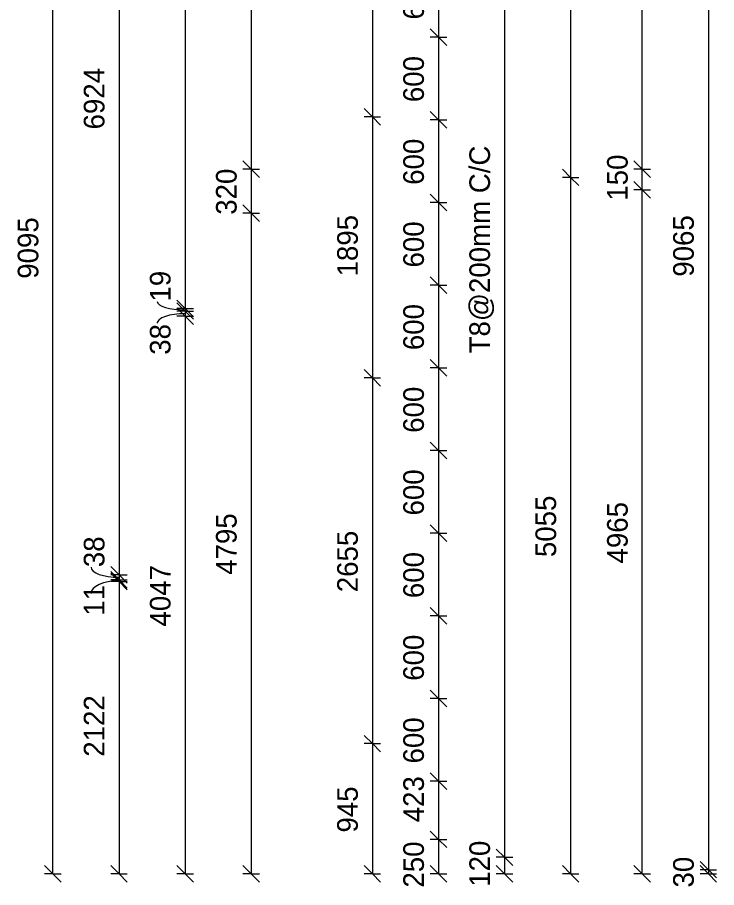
# Model space of a CAD drawing. Header units: millimetres. Extents: x -9471 to 9984, y -2794 to 13196.
# Drawn here: x -9471 to -4393, y -1495 to 4821 of the extents above; entities that cross this region are included whole.
import ezdxf

# ---------------------------------------------------------------- set-up
doc = ezdxf.new("R2010")
doc.units = ezdxf.units.MM
doc.layers.add('A-ANNO-DIMS', color=211, linetype='Continuous', lineweight=9)
doc.layers.add('A-ANNO-DIMS-60', color=211, linetype='Continuous', lineweight=9)
doc.styles.add('Nirmala UI Semilight', font='NirmalaS.ttf', dxfattribs={"height": 150})
doc.dimstyles.new('Arrow_Filled_-_2_5_NI_UI', dxfattribs={"dimscale": 304.8, "dimtxt": 157.104592, "dimasz": 0.393701, "dimexe": 0.19685, "dimexo": 0.0625, "dimgap": 0.19685, "dimtad": 1, "dimdec": 4, "dimzin": 0, "dimdsep": 46, "dimtxsty": 'Nirmala UI Semilight', "dimblk1": 'OBLIQUE', "dimblk2": 'OBLIQUE', "dimsah": 1, "dimcen": 0.09, "dimazin": 0, "dimtfac": 1, "dimtdec": 4, "dimtix": 1, "dimtmove": 2, "dimatfit": 3, "dimfxl": 0.19685, "dimfxlon": 1, "dimtvp": 1, "dimtolj": 1, "dimtzin": 0, "dimarcsym": 2})
doc.dimstyles.new('Arrow_Filled_-_2_5_NI_UI_1', dxfattribs={"dimscale": 304.8, "dimtxt": 157.104592, "dimasz": 0.393701, "dimexe": 0.19685, "dimexo": 0.0625, "dimgap": 0.19685, "dimtad": 1, "dimdec": 4, "dimzin": 0, "dimdsep": 46, "dimtxsty": 'Nirmala UI Semilight', "dimblk1": 'OBLIQUE', "dimblk2": 'OBLIQUE', "dimsah": 1, "dimcen": 0.09, "dimazin": 0, "dimtfac": 1, "dimtdec": 4, "dimtix": 1, "dimtmove": 0, "dimatfit": 3, "dimfxl": 0.19685, "dimfxlon": 1, "dimtvp": 1, "dimtolj": 1, "dimtzin": 0, "dimarcsym": 2})
doc.dimstyles.new('Arrow_Filled_-_2_5_NI_UI_2', dxfattribs={"dimscale": 304.8, "dimtxt": 157.104592, "dimasz": 0.393701, "dimexe": 0.19685, "dimexo": 0.0625, "dimgap": 0.19685, "dimtad": 1, "dimdec": 4, "dimzin": 0, "dimdsep": 46, "dimtxsty": 'Nirmala UI Semilight', "dimblk1": 'OBLIQUE', "dimblk2": 'OBLIQUE', "dimsah": 1, "dimcen": 0.09, "dimazin": 0, "dimtfac": 1, "dimtdec": 4, "dimtix": 1, "dimtmove": 1, "dimatfit": 3, "dimfxl": 0.19685, "dimfxlon": 1, "dimtvp": 1, "dimtolj": 1, "dimtzin": 0, "dimarcsym": 2})

# ---------------------------------------------------------------- blocks, each defined once
blk = doc.blocks.new('DIMBLOCK29-Elevation Front')
at = {"layer": 'A-ANNO-DIMS-60'}
for p, q in [((-4453.3, 7700), (-4513.3, 7760)), ((-4453.3, 7700), (-4513.3, 7700)), ((-4453.3, 7700), (-4453.3, -1365)), ((-4453.3, 7700), (-4393.3, 7640)), ((-4453.3, 7700), (-4393.3, 7700)), ((-4453.3, -1365), (-4513.3, -1305)), ((-4453.3, -1365), (-4513.3, -1365)), ((-4453.3, -1365), (-4393.3, -1425)), ((-4453.3, -1365), (-4393.3, -1365))]:
    blk.add_line(p, q, dxfattribs=at)
at = {"layer": 'A-ANNO-DIMS-60', "color": 0, "insert": (-4709, 2939), "char_height": 150, "width": 548.438, "attachment_point": 1, "rotation": 90, "line_spacing_factor": 1.142579, "style": 'Nirmala UI Semilight'}
blk.add_mtext('9065', dxfattribs=at)
blk = doc.blocks.new('_Oblique')
at = {"color": 0, "linetype": 'ByBlock', "lineweight": -2}
blk.add_line((-0.5, -0.5), (0.5, 0.5), dxfattribs=at)
blk = doc.blocks.new('DIMBLOCK30-Elevation Front')
at = {"layer": 'A-ANNO-DIMS-60'}
for p, q in [((-4453.3, -1365), (-4513.3, -1305)), ((-4453.3, -1395), (-4513.3, -1335)), ((-4453.3, -1365), (-4513.3, -1365)), ((-4453.3, -1365), (-4453.3, -1395)), ((-4453.3, -1365), (-4393.3, -1425)), ((-4453.3, -1365), (-4393.3, -1365)), ((-4453.3, -1395), (-4513.3, -1395)), ((-4453.3, -1395), (-4393.3, -1455)), ((-4453.3, -1395), (-4393.3, -1395))]:
    blk.add_line(p, q, dxfattribs=at)
at = {"layer": 'A-ANNO-DIMS-60', "color": 0, "insert": (-4709, -1494.3), "char_height": 150, "width": 274.219, "attachment_point": 1, "rotation": 90, "line_spacing_factor": 1.142579, "style": 'Nirmala UI Semilight'}
blk.add_mtext('30', dxfattribs=at)
blk = doc.blocks.new('DIMBLOCK32-Elevation Front')
at = {"layer": 'A-ANNO-DIMS-60'}
for p, q in [((-5933.3, 7580), (-5993.3, 7640)), ((-5933.3, 7580), (-5993.3, 7580)), ((-5933.3, 7580), (-5933.3, -1275)), ((-5933.3, 7580), (-5873.3, 7520)), ((-5933.3, 7580), (-5873.3, 7580)), ((-5933.3, -1275), (-5993.3, -1215)), ((-5933.3, -1275), (-5993.3, -1275)), ((-5933.3, -1275), (-5873.3, -1335)), ((-5933.3, -1275), (-5873.3, -1275))]:
    blk.add_line(p, q, dxfattribs=at)
at = {"layer": 'A-ANNO-DIMS-60', "color": 0, "insert": (-6189, 2382.7), "char_height": 150, "width": 1847.55, "attachment_point": 1, "rotation": 90, "line_spacing_factor": 1.142579, "style": 'Nirmala UI Semilight'}
blk.add_mtext('T8@200mm C/C', dxfattribs=at)
blk = doc.blocks.new('DIMBLOCK33-Elevation Front')
at = {"layer": 'A-ANNO-DIMS-60'}
for p, q in [((-5933.3, -1275), (-5993.3, -1215)), ((-5933.3, -1275), (-5993.3, -1275)), ((-5933.3, -1275), (-5933.3, -1395)), ((-5933.3, -1275), (-5873.3, -1335)), ((-5933.3, -1275), (-5873.3, -1275)), ((-5933.3, -1395), (-5993.3, -1335)), ((-5933.3, -1395), (-5993.3, -1395)), ((-5933.3, -1395), (-5873.3, -1455)), ((-5933.3, -1395), (-5873.3, -1395))]:
    blk.add_line(p, q, dxfattribs=at)
at = {"layer": 'A-ANNO-DIMS-60', "color": 0, "insert": (-6189, -1489.2), "char_height": 150, "width": 370.196, "attachment_point": 1, "rotation": 90, "line_spacing_factor": 1.142579, "style": 'Nirmala UI Semilight'}
blk.add_mtext('120', dxfattribs=at)
blk = doc.blocks.new('DIMBLOCK39-Elevation Front')
at = {"layer": 'A-ANNO-DIMS-60'}
for p, q in [((-6413.3, 5277.5), (-6473.3, 5337.5)), ((-6413.3, 5277.5), (-6473.3, 5277.5)), ((-6413.3, 5277.5), (-6413.3, 4677.5)), ((-6413.3, 5277.5), (-6353.3, 5217.5)), ((-6413.3, 5277.5), (-6353.3, 5277.5)), ((-6413.3, 4677.5), (-6473.3, 4737.5)), ((-6413.3, 4677.5), (-6473.3, 4677.5)), ((-6413.3, 4677.5), (-6353.3, 4617.5)), ((-6413.3, 4677.5), (-6353.3, 4677.5))]:
    blk.add_line(p, q, dxfattribs=at)
at = {"layer": 'A-ANNO-DIMS-60', "color": 0, "insert": (-6669, 4806.1), "char_height": 150, "width": 411.328, "attachment_point": 1, "rotation": 90, "line_spacing_factor": 1.142579, "style": 'Nirmala UI Semilight'}
blk.add_mtext('600', dxfattribs=at)
blk = doc.blocks.new('DIMBLOCK40-Elevation Front')
at = {"layer": 'A-ANNO-DIMS-60'}
for p, q in [((-6413.3, 4677.5), (-6473.3, 4737.5)), ((-6413.3, 4677.5), (-6473.3, 4677.5)), ((-6413.3, 4677.5), (-6413.3, 4077.5)), ((-6413.3, 4677.5), (-6353.3, 4617.5)), ((-6413.3, 4677.5), (-6353.3, 4677.5)), ((-6413.3, 4077.5), (-6473.3, 4137.5)), ((-6413.3, 4077.5), (-6473.3, 4077.5)), ((-6413.3, 4077.5), (-6353.3, 4017.5)), ((-6413.3, 4077.5), (-6353.3, 4077.5))]:
    blk.add_line(p, q, dxfattribs=at)
at = {"layer": 'A-ANNO-DIMS-60', "color": 0, "insert": (-6669, 4206.1), "char_height": 150, "width": 411.328, "attachment_point": 1, "rotation": 90, "line_spacing_factor": 1.142579, "style": 'Nirmala UI Semilight'}
blk.add_mtext('600', dxfattribs=at)
blk = doc.blocks.new('DIMBLOCK41-Elevation Front')
at = {"layer": 'A-ANNO-DIMS-60'}
for p, q in [((-6413.3, 4077.5), (-6473.3, 4137.5)), ((-6413.3, 4077.5), (-6473.3, 4077.5)), ((-6413.3, 4077.5), (-6413.3, 3477.5)), ((-6413.3, 4077.5), (-6353.3, 4017.5)), ((-6413.3, 4077.5), (-6353.3, 4077.5)), ((-6413.3, 3477.5), (-6473.3, 3537.5)), ((-6413.3, 3477.5), (-6473.3, 3477.5)), ((-6413.3, 3477.5), (-6353.3, 3417.5)), ((-6413.3, 3477.5), (-6353.3, 3477.5))]:
    blk.add_line(p, q, dxfattribs=at)
at = {"layer": 'A-ANNO-DIMS-60', "color": 0, "insert": (-6669, 3606.1), "char_height": 150, "width": 411.328, "attachment_point": 1, "rotation": 90, "line_spacing_factor": 1.142579, "style": 'Nirmala UI Semilight'}
blk.add_mtext('600', dxfattribs=at)
blk = doc.blocks.new('DIMBLOCK42-Elevation Front')
at = {"layer": 'A-ANNO-DIMS-60'}
for p, q in [((-6413.3, 3477.5), (-6473.3, 3537.5)), ((-6413.3, 3477.5), (-6473.3, 3477.5)), ((-6413.3, 3477.5), (-6413.3, 2877.5)), ((-6413.3, 3477.5), (-6353.3, 3417.5)), ((-6413.3, 3477.5), (-6353.3, 3477.5)), ((-6413.3, 2877.5), (-6473.3, 2937.5)), ((-6413.3, 2877.5), (-6473.3, 2877.5)), ((-6413.3, 2877.5), (-6353.3, 2817.5)), ((-6413.3, 2877.5), (-6353.3, 2877.5))]:
    blk.add_line(p, q, dxfattribs=at)
at = {"layer": 'A-ANNO-DIMS-60', "color": 0, "insert": (-6669, 3006.1), "char_height": 150, "width": 411.328, "attachment_point": 1, "rotation": 90, "line_spacing_factor": 1.142579, "style": 'Nirmala UI Semilight'}
blk.add_mtext('600', dxfattribs=at)
blk = doc.blocks.new('DIMBLOCK43-Elevation Front')
at = {"layer": 'A-ANNO-DIMS-60'}
for p, q in [((-6413.3, 2877.5), (-6473.3, 2937.5)), ((-6413.3, 2877.5), (-6473.3, 2877.5)), ((-6413.3, 2877.5), (-6413.3, 2277.5)), ((-6413.3, 2877.5), (-6353.3, 2817.5)), ((-6413.3, 2877.5), (-6353.3, 2877.5)), ((-6413.3, 2277.5), (-6473.3, 2337.5)), ((-6413.3, 2277.5), (-6473.3, 2277.5)), ((-6413.3, 2277.5), (-6353.3, 2217.5)), ((-6413.3, 2277.5), (-6353.3, 2277.5))]:
    blk.add_line(p, q, dxfattribs=at)
at = {"layer": 'A-ANNO-DIMS-60', "color": 0, "insert": (-6669, 2406.1), "char_height": 150, "width": 411.328, "attachment_point": 1, "rotation": 90, "line_spacing_factor": 1.142579, "style": 'Nirmala UI Semilight'}
blk.add_mtext('600', dxfattribs=at)
blk = doc.blocks.new('DIMBLOCK44-Elevation Front')
at = {"layer": 'A-ANNO-DIMS-60'}
for p, q in [((-6413.3, 2277.5), (-6473.3, 2337.5)), ((-6413.3, 2277.5), (-6473.3, 2277.5)), ((-6413.3, 2277.5), (-6413.3, 1677.5)), ((-6413.3, 2277.5), (-6353.3, 2217.5)), ((-6413.3, 2277.5), (-6353.3, 2277.5)), ((-6413.3, 1677.5), (-6473.3, 1737.5)), ((-6413.3, 1677.5), (-6473.3, 1677.5)), ((-6413.3, 1677.5), (-6353.3, 1617.5)), ((-6413.3, 1677.5), (-6353.3, 1677.5))]:
    blk.add_line(p, q, dxfattribs=at)
at = {"layer": 'A-ANNO-DIMS-60', "color": 0, "insert": (-6669, 1806.1), "char_height": 150, "width": 411.328, "attachment_point": 1, "rotation": 90, "line_spacing_factor": 1.142579, "style": 'Nirmala UI Semilight'}
blk.add_mtext('600', dxfattribs=at)
blk = doc.blocks.new('DIMBLOCK45-Elevation Front')
at = {"layer": 'A-ANNO-DIMS-60'}
for p, q in [((-6413.3, 1677.5), (-6473.3, 1737.5)), ((-6413.3, 1677.5), (-6473.3, 1677.5)), ((-6413.3, 1677.5), (-6413.3, 1077.5)), ((-6413.3, 1677.5), (-6353.3, 1617.5)), ((-6413.3, 1677.5), (-6353.3, 1677.5)), ((-6413.3, 1077.5), (-6473.3, 1137.5)), ((-6413.3, 1077.5), (-6473.3, 1077.5)), ((-6413.3, 1077.5), (-6353.3, 1017.5)), ((-6413.3, 1077.5), (-6353.3, 1077.5))]:
    blk.add_line(p, q, dxfattribs=at)
at = {"layer": 'A-ANNO-DIMS-60', "color": 0, "insert": (-6669, 1206.1), "char_height": 150, "width": 411.328, "attachment_point": 1, "rotation": 90, "line_spacing_factor": 1.142579, "style": 'Nirmala UI Semilight'}
blk.add_mtext('600', dxfattribs=at)
blk = doc.blocks.new('DIMBLOCK46-Elevation Front')
at = {"layer": 'A-ANNO-DIMS-60'}
for p, q in [((-6413.3, 1077.5), (-6473.3, 1137.5)), ((-6413.3, 1077.5), (-6473.3, 1077.5)), ((-6413.3, 1077.5), (-6413.3, 477.5)), ((-6413.3, 1077.5), (-6353.3, 1017.5)), ((-6413.3, 1077.5), (-6353.3, 1077.5)), ((-6413.3, 477.5), (-6473.3, 537.5)), ((-6413.3, 477.5), (-6473.3, 477.5)), ((-6413.3, 477.5), (-6353.3, 417.5)), ((-6413.3, 477.5), (-6353.3, 477.5))]:
    blk.add_line(p, q, dxfattribs=at)
at = {"layer": 'A-ANNO-DIMS-60', "color": 0, "insert": (-6669, 606.1), "char_height": 150, "width": 411.328, "attachment_point": 1, "rotation": 90, "line_spacing_factor": 1.142579, "style": 'Nirmala UI Semilight'}
blk.add_mtext('600', dxfattribs=at)
blk = doc.blocks.new('DIMBLOCK47-Elevation Front')
at = {"layer": 'A-ANNO-DIMS-60'}
for p, q in [((-6413.3, 477.5), (-6473.3, 537.5)), ((-6413.3, 477.5), (-6473.3, 477.5)), ((-6413.3, 477.5), (-6413.3, -122.5)), ((-6413.3, 477.5), (-6353.3, 417.5)), ((-6413.3, 477.5), (-6353.3, 477.5)), ((-6413.3, -122.5), (-6473.3, -62.5)), ((-6413.3, -122.5), (-6473.3, -122.5)), ((-6413.3, -122.5), (-6353.3, -182.5)), ((-6413.3, -122.5), (-6353.3, -122.5))]:
    blk.add_line(p, q, dxfattribs=at)
at = {"layer": 'A-ANNO-DIMS-60', "color": 0, "insert": (-6669, 6.1), "char_height": 150, "width": 411.328, "attachment_point": 1, "rotation": 90, "line_spacing_factor": 1.142579, "style": 'Nirmala UI Semilight'}
blk.add_mtext('600', dxfattribs=at)
blk = doc.blocks.new('DIMBLOCK48-Elevation Front')
at = {"layer": 'A-ANNO-DIMS-60'}
for p, q in [((-6413.3, -122.5), (-6473.3, -62.5)), ((-6413.3, -122.5), (-6473.3, -122.5)), ((-6413.3, -122.5), (-6413.3, -722.5)), ((-6413.3, -122.5), (-6353.3, -182.5)), ((-6413.3, -122.5), (-6353.3, -122.5)), ((-6413.3, -722.5), (-6473.3, -662.5)), ((-6413.3, -722.5), (-6473.3, -722.5)), ((-6413.3, -722.5), (-6353.3, -782.5)), ((-6413.3, -722.5), (-6353.3, -722.5))]:
    blk.add_line(p, q, dxfattribs=at)
at = {"layer": 'A-ANNO-DIMS-60', "color": 0, "insert": (-6669, -593.9), "char_height": 150, "width": 411.328, "attachment_point": 1, "rotation": 90, "line_spacing_factor": 1.142579, "style": 'Nirmala UI Semilight'}
blk.add_mtext('600', dxfattribs=at)
blk = doc.blocks.new('DIMBLOCK49-Elevation Front')
at = {"layer": 'A-ANNO-DIMS-60'}
for p, q in [((-6413.3, -722.5), (-6473.3, -662.5)), ((-6413.3, -722.5), (-6473.3, -722.5)), ((-6413.3, -722.5), (-6413.3, -1145)), ((-6413.3, -722.5), (-6353.3, -782.5)), ((-6413.3, -722.5), (-6353.3, -722.5)), ((-6413.3, -1145), (-6473.3, -1085)), ((-6413.3, -1145), (-6473.3, -1145)), ((-6413.3, -1145), (-6353.3, -1205)), ((-6413.3, -1145), (-6353.3, -1145))]:
    blk.add_line(p, q, dxfattribs=at)
at = {"layer": 'A-ANNO-DIMS-60', "color": 0, "insert": (-6669, -1021.1), "char_height": 150, "width": 414.756, "attachment_point": 1, "rotation": 90, "line_spacing_factor": 1.142579, "style": 'Nirmala UI Semilight'}
blk.add_mtext('423', dxfattribs=at)
blk = doc.blocks.new('DIMBLOCK50-Elevation Front')
at = {"layer": 'A-ANNO-DIMS-60'}
for p, q in [((-6413.3, -1145), (-6473.3, -1085)), ((-6413.3, -1145), (-6473.3, -1145)), ((-6413.3, -1145), (-6413.3, -1395)), ((-6413.3, -1145), (-6353.3, -1205)), ((-6413.3, -1145), (-6353.3, -1145)), ((-6413.3, -1395), (-6473.3, -1335)), ((-6413.3, -1395), (-6473.3, -1395)), ((-6413.3, -1395), (-6353.3, -1455)), ((-6413.3, -1395), (-6353.3, -1395))]:
    blk.add_line(p, q, dxfattribs=at)
at = {"layer": 'A-ANNO-DIMS-60', "color": 0, "insert": (-6669, -1495), "char_height": 150, "width": 411.328, "attachment_point": 1, "rotation": 90, "line_spacing_factor": 1.142579, "style": 'Nirmala UI Semilight'}
blk.add_mtext('250', dxfattribs=at)
blk = doc.blocks.new('DIMBLOCK52-Elevation Front')
at = {"layer": 'A-ANNO-DIMS-60'}
for p, q in [((-6893.3, 6754.9), (-6953.3, 6814.9)), ((-6893.3, 6754.9), (-6953.3, 6754.9)), ((-6893.3, 6754.9), (-6893.3, 4099.9)), ((-6893.3, 6754.9), (-6833.3, 6694.9)), ((-6893.3, 6754.9), (-6833.3, 6754.9)), ((-6893.3, 4099.9), (-6953.3, 4159.9)), ((-6893.3, 4099.9), (-6953.3, 4099.9)), ((-6893.3, 4099.9), (-6833.3, 4039.9)), ((-6893.3, 4099.9), (-6833.3, 4099.9))]:
    blk.add_line(p, q, dxfattribs=at)
at = {"layer": 'A-ANNO-DIMS-60', "color": 0, "insert": (-7149, 5198.9), "char_height": 150, "width": 548.438, "attachment_point": 1, "rotation": 90, "line_spacing_factor": 1.142579, "style": 'Nirmala UI Semilight'}
blk.add_mtext('2655', dxfattribs=at)
blk = doc.blocks.new('DIMBLOCK53-Elevation Front')
at = {"layer": 'A-ANNO-DIMS-60'}
for p, q in [((-6893.3, 4099.9), (-6953.3, 4159.9)), ((-6893.3, 4099.9), (-6953.3, 4099.9)), ((-6893.3, 4099.9), (-6893.3, 2204.9)), ((-6893.3, 4099.9), (-6833.3, 4039.9)), ((-6893.3, 4099.9), (-6833.3, 4099.9)), ((-6893.3, 2204.9), (-6953.3, 2264.9)), ((-6893.3, 2204.9), (-6953.3, 2204.9)), ((-6893.3, 2204.9), (-6833.3, 2144.9)), ((-6893.3, 2204.9), (-6833.3, 2204.9))]:
    blk.add_line(p, q, dxfattribs=at)
at = {"layer": 'A-ANNO-DIMS-60', "color": 0, "insert": (-7149, 2941), "char_height": 150, "width": 507.305, "attachment_point": 1, "rotation": 90, "line_spacing_factor": 1.142579, "style": 'Nirmala UI Semilight'}
blk.add_mtext('1895', dxfattribs=at)
blk = doc.blocks.new('DIMBLOCK54-Elevation Front')
at = {"layer": 'A-ANNO-DIMS-60'}
for p, q in [((-6893.3, 2204.9), (-6953.3, 2264.9)), ((-6893.3, 2204.9), (-6953.3, 2204.9)), ((-6893.3, 2204.9), (-6893.3, -450.1)), ((-6893.3, 2204.9), (-6833.3, 2144.9)), ((-6893.3, 2204.9), (-6833.3, 2204.9)), ((-6893.3, -450.1), (-6953.3, -390.1)), ((-6893.3, -450.1), (-6953.3, -450.1)), ((-6893.3, -450.1), (-6833.3, -510.1)), ((-6893.3, -450.1), (-6833.3, -450.1))]:
    blk.add_line(p, q, dxfattribs=at)
at = {"layer": 'A-ANNO-DIMS-60', "color": 0, "insert": (-7149, 648.9), "char_height": 150, "width": 548.438, "attachment_point": 1, "rotation": 90, "line_spacing_factor": 1.142579, "style": 'Nirmala UI Semilight'}
blk.add_mtext('2655', dxfattribs=at)
blk = doc.blocks.new('DIMBLOCK55-Elevation Front')
at = {"layer": 'A-ANNO-DIMS-60'}
for p, q in [((-6893.3, -450.1), (-6953.3, -390.1)), ((-6893.3, -450.1), (-6953.3, -450.1)), ((-6893.3, -450.1), (-6893.3, -1395)), ((-6893.3, -450.1), (-6833.3, -510.1)), ((-6893.3, -450.1), (-6833.3, -450.1)), ((-6893.3, -1395), (-6953.3, -1335)), ((-6893.3, -1395), (-6953.3, -1395)), ((-6893.3, -1395), (-6833.3, -1455)), ((-6893.3, -1395), (-6833.3, -1395))]:
    blk.add_line(p, q, dxfattribs=at)
at = {"layer": 'A-ANNO-DIMS-60', "color": 0, "insert": (-7149, -1095.4), "char_height": 150, "width": 414.756, "attachment_point": 1, "rotation": 90, "line_spacing_factor": 1.142579, "style": 'Nirmala UI Semilight'}
blk.add_mtext('945', dxfattribs=at)
blk = doc.blocks.new('DIMBLOCK62-Elevation Front')
at = {"layer": 'A-ANNO-DIMS-60'}
for p, q in [((-7773.4, 7700), (-7833.4, 7760)), ((-7773.4, 7700), (-7833.4, 7700)), ((-7773.4, 7700), (-7773.4, 3720)), ((-7773.4, 7700), (-7713.4, 7640)), ((-7773.4, 7700), (-7713.4, 7700)), ((-7773.4, 3720), (-7833.4, 3780)), ((-7773.4, 3720), (-7833.4, 3720)), ((-7773.4, 3720), (-7713.4, 3660)), ((-7773.4, 3720), (-7713.4, 3720))]:
    blk.add_line(p, q, dxfattribs=at)
at = {"layer": 'A-ANNO-DIMS-60', "color": 0, "insert": (-8029.1, 5481.5), "char_height": 150, "width": 548.438, "attachment_point": 1, "rotation": 90, "line_spacing_factor": 1.142579, "style": 'Nirmala UI Semilight'}
blk.add_mtext('3980', dxfattribs=at)
blk = doc.blocks.new('DIMBLOCK63-Elevation Front')
at = {"layer": 'A-ANNO-DIMS-60'}
for p, q in [((-7773.4, 3720), (-7833.4, 3780)), ((-7773.4, 3720), (-7833.4, 3720)), ((-7773.4, 3720), (-7773.4, 3400)), ((-7773.4, 3720), (-7713.4, 3660)), ((-7773.4, 3720), (-7713.4, 3720)), ((-7773.4, 3400), (-7833.4, 3460)), ((-7773.4, 3400), (-7833.4, 3400)), ((-7773.4, 3400), (-7713.4, 3340)), ((-7773.4, 3400), (-7713.4, 3400))]:
    blk.add_line(p, q, dxfattribs=at)
at = {"layer": 'A-ANNO-DIMS-60', "color": 0, "insert": (-8029.1, 3388.6), "char_height": 150, "width": 411.328, "attachment_point": 1, "rotation": 90, "line_spacing_factor": 1.142579, "style": 'Nirmala UI Semilight'}
blk.add_mtext('320', dxfattribs=at)
blk = doc.blocks.new('DIMBLOCK64-Elevation Front')
at = {"layer": 'A-ANNO-DIMS-60'}
for p, q in [((-7773.4, 3400), (-7833.4, 3460)), ((-7773.4, 3400), (-7833.4, 3400)), ((-7773.4, 3400), (-7773.4, -1395)), ((-7773.4, 3400), (-7713.4, 3340)), ((-7773.4, 3400), (-7713.4, 3400)), ((-7773.4, -1395), (-7833.4, -1335)), ((-7773.4, -1395), (-7833.4, -1395)), ((-7773.4, -1395), (-7713.4, -1455)), ((-7773.4, -1395), (-7713.4, -1395))]:
    blk.add_line(p, q, dxfattribs=at)
at = {"layer": 'A-ANNO-DIMS-60', "color": 0, "insert": (-8029.1, 775.4), "char_height": 150, "width": 545.01, "attachment_point": 1, "rotation": 90, "line_spacing_factor": 1.142579, "style": 'Nirmala UI Semilight'}
blk.add_mtext('4795', dxfattribs=at)
blk = doc.blocks.new('DIMBLOCK70-Elevation Front')
at = {"layer": 'A-ANNO-DIMS-60'}
for p, q in [((-8253.4, 7700), (-8313.4, 7760)), ((-8253.4, 7700), (-8313.4, 7700)), ((-8253.4, 7700), (-8253.4, 2708.7)), ((-8253.4, 7700), (-8193.4, 7640)), ((-8253.4, 7700), (-8193.4, 7700)), ((-8253.4, 2708.7), (-8313.4, 2768.7)), ((-8253.4, 2708.7), (-8313.4, 2708.7)), ((-8253.4, 2708.7), (-8193.4, 2648.7)), ((-8253.4, 2708.7), (-8193.4, 2708.7))]:
    blk.add_line(p, q, dxfattribs=at)
at = {"layer": 'A-ANNO-DIMS-60', "color": 0, "insert": (-8509.1, 4991.5), "char_height": 150, "width": 510.733, "attachment_point": 1, "rotation": 90, "line_spacing_factor": 1.142579, "style": 'Nirmala UI Semilight'}
blk.add_mtext('4991', dxfattribs=at)
blk = doc.blocks.new('DIMBLOCK71-Elevation Front')
at = {"layer": 'A-ANNO-DIMS-60'}
for p, q in [((-8253.4, 2708.7), (-8313.4, 2768.7)), ((-8253.4, 2689.8), (-8313.4, 2749.8)), ((-8253.4, 2708.7), (-8313.4, 2708.7)), ((-8253.4, 2689.8), (-8313.4, 2689.8)), ((-8253.4, 2708.7), (-8253.4, 2689.8)), ((-8253.4, 2708.7), (-8193.4, 2648.7)), ((-8253.4, 2708.7), (-8193.4, 2708.7)), ((-8253.4, 2689.8), (-8193.4, 2629.8)), ((-8253.4, 2689.8), (-8193.4, 2689.8))]:
    blk.add_line(p, q, dxfattribs=at)
blk.add_ellipse((-8253.4, 2758.7), major_axis=(202.8, 0), ratio=0.293451, start_param=3.141593, end_param=4.712389, dxfattribs=at)
at = {"layer": 'A-ANNO-DIMS-60', "color": 0, "insert": (-8509.1, 2758.7), "char_height": 150, "width": 233.086, "attachment_point": 1, "rotation": 90, "line_spacing_factor": 1.142579, "style": 'Nirmala UI Semilight'}
blk.add_mtext('19', dxfattribs=at)
blk = doc.blocks.new('DIMBLOCK72-Elevation Front')
at = {"layer": 'A-ANNO-DIMS-60'}
for p, q in [((-8253.4, 2689.8), (-8313.4, 2749.8)), ((-8253.4, 2652), (-8313.4, 2712)), ((-8253.4, 2689.8), (-8313.4, 2689.8)), ((-8253.4, 2689.8), (-8253.4, 2652)), ((-8253.4, 2689.8), (-8193.4, 2629.8)), ((-8253.4, 2689.8), (-8193.4, 2689.8)), ((-8253.4, 2652), (-8313.4, 2652)), ((-8253.4, 2652), (-8193.4, 2592)), ((-8253.4, 2652), (-8193.4, 2652))]:
    blk.add_line(p, q, dxfattribs=at)
blk.add_ellipse((-8253.4, 2600.9), major_axis=(202.8, 0), ratio=0.345164, start_param=1.570796, end_param=3.141593, dxfattribs=at)
at = {"layer": 'A-ANNO-DIMS-60', "color": 0, "insert": (-8509.1, 2372.4), "char_height": 150, "width": 274.219, "attachment_point": 1, "rotation": 90, "line_spacing_factor": 1.142579, "style": 'Nirmala UI Semilight'}
blk.add_mtext('38', dxfattribs=at)
blk = doc.blocks.new('DIMBLOCK73-Elevation Front')
at = {"layer": 'A-ANNO-DIMS-60'}
for p, q in [((-8253.4, 2652), (-8313.4, 2712)), ((-8253.4, 2652), (-8313.4, 2652)), ((-8253.4, 2652), (-8253.4, -1395)), ((-8253.4, 2652), (-8193.4, 2592)), ((-8253.4, 2652), (-8193.4, 2652)), ((-8253.4, -1395), (-8313.4, -1335)), ((-8253.4, -1395), (-8313.4, -1395)), ((-8253.4, -1395), (-8193.4, -1455)), ((-8253.4, -1395), (-8193.4, -1395))]:
    blk.add_line(p, q, dxfattribs=at)
at = {"layer": 'A-ANNO-DIMS-60', "color": 0, "insert": (-8509.1, 400), "char_height": 150, "width": 548.438, "attachment_point": 1, "rotation": 90, "line_spacing_factor": 1.142579, "style": 'Nirmala UI Semilight'}
blk.add_mtext('4047', dxfattribs=at)
blk = doc.blocks.new('DIMBLOCK74-Elevation Front')
at = {"layer": 'A-ANNO-DIMS-60'}
for p, q in [((-8733.4, 7700), (-8793.4, 7760)), ((-8733.4, 7700), (-8793.4, 7700)), ((-8733.4, 7700), (-8733.4, 775.8)), ((-8733.4, 7700), (-8673.4, 7640)), ((-8733.4, 7700), (-8673.4, 7700)), ((-8733.4, 775.8), (-8793.4, 835.8)), ((-8733.4, 775.8), (-8793.4, 775.8)), ((-8733.4, 775.8), (-8673.4, 715.8)), ((-8733.4, 775.8), (-8673.4, 775.8))]:
    blk.add_line(p, q, dxfattribs=at)
at = {"layer": 'A-ANNO-DIMS-60', "color": 0, "insert": (-8989.1, 4008), "char_height": 150, "width": 551.866, "attachment_point": 1, "rotation": 90, "line_spacing_factor": 1.142579, "style": 'Nirmala UI Semilight'}
blk.add_mtext('6924', dxfattribs=at)
blk = doc.blocks.new('DIMBLOCK75-Elevation Front')
at = {"layer": 'A-ANNO-DIMS-60'}
for p, q in [((-8733.4, 775.8), (-8793.4, 835.8)), ((-8733.4, 738.3), (-8793.4, 798.3)), ((-8733.4, 775.8), (-8793.4, 775.8)), ((-8733.4, 775.8), (-8733.4, 738.3)), ((-8733.4, 775.8), (-8673.4, 715.8)), ((-8733.4, 775.8), (-8673.4, 775.8)), ((-8733.4, 738.3), (-8793.4, 738.3)), ((-8733.4, 738.3), (-8673.4, 678.3)), ((-8733.4, 738.3), (-8673.4, 738.3))]:
    blk.add_line(p, q, dxfattribs=at)
blk.add_ellipse((-8733.4, 831), major_axis=(202.8, 0), ratio=0.364638, start_param=3.141593, end_param=4.712389, dxfattribs=at)
at = {"layer": 'A-ANNO-DIMS-60', "color": 0, "insert": (-8989.1, 831), "char_height": 150, "width": 274.219, "attachment_point": 1, "rotation": 90, "line_spacing_factor": 1.142579, "style": 'Nirmala UI Semilight'}
blk.add_mtext('38', dxfattribs=at)
blk = doc.blocks.new('DIMBLOCK76-Elevation Front')
at = {"layer": 'A-ANNO-DIMS-60'}
for p, q in [((-8733.4, 738.3), (-8793.4, 798.3)), ((-8733.4, 727.3), (-8793.4, 787.3)), ((-8733.4, 738.3), (-8793.4, 738.3)), ((-8733.4, 727.3), (-8793.4, 727.3)), ((-8733.4, 738.3), (-8733.4, 727.3)), ((-8733.4, 738.3), (-8673.4, 678.3)), ((-8733.4, 738.3), (-8673.4, 738.3)), ((-8733.4, 727.3), (-8673.4, 667.3)), ((-8733.4, 727.3), (-8673.4, 727.3))]:
    blk.add_line(p, q, dxfattribs=at)
blk.add_ellipse((-8733.4, 639.1), major_axis=(-202.8, 0), ratio=0.46214, start_param=4.712389, end_param=6.283185, dxfattribs=at)
at = {"layer": 'A-ANNO-DIMS-60', "color": 0, "insert": (-8989.1, 479.1), "char_height": 150, "width": 191.953, "attachment_point": 1, "rotation": 90, "line_spacing_factor": 1.142579, "style": 'Nirmala UI Semilight'}
blk.add_mtext('11', dxfattribs=at)
blk = doc.blocks.new('DIMBLOCK77-Elevation Front')
at = {"layer": 'A-ANNO-DIMS-60'}
for p, q in [((-8733.4, 727.3), (-8793.4, 787.3)), ((-8733.4, 727.3), (-8793.4, 727.3)), ((-8733.4, 727.3), (-8733.4, -1395)), ((-8733.4, 727.3), (-8673.4, 667.3)), ((-8733.4, 727.3), (-8673.4, 727.3)), ((-8733.4, -1395), (-8793.4, -1335)), ((-8733.4, -1395), (-8793.4, -1395)), ((-8733.4, -1395), (-8673.4, -1455)), ((-8733.4, -1395), (-8673.4, -1395))]:
    blk.add_line(p, q, dxfattribs=at)
at = {"layer": 'A-ANNO-DIMS-60', "color": 0, "insert": (-8989.1, -545.2), "char_height": 150, "width": 507.305, "attachment_point": 1, "rotation": 90, "line_spacing_factor": 1.142579, "style": 'Nirmala UI Semilight'}
blk.add_mtext('2122', dxfattribs=at)
blk = doc.blocks.new('DIMBLOCK78-Elevation Front')
at = {"layer": 'A-ANNO-DIMS-60'}
for p, q in [((-9213.4, 7700), (-9273.4, 7760)), ((-9213.4, 7700), (-9273.4, 7700)), ((-9213.4, -1395), (-9213.4, 7700)), ((-9213.4, 7700), (-9153.4, 7640)), ((-9213.4, 7700), (-9153.4, 7700)), ((-9213.4, -1395), (-9273.4, -1335)), ((-9213.4, -1395), (-9273.4, -1395)), ((-9213.4, -1395), (-9153.4, -1455)), ((-9213.4, -1395), (-9153.4, -1395))]:
    blk.add_line(p, q, dxfattribs=at)
at = {"layer": 'A-ANNO-DIMS-60', "color": 0, "insert": (-9469.1, 2924), "char_height": 150, "width": 548.438, "attachment_point": 1, "rotation": 90, "line_spacing_factor": 1.142579, "style": 'Nirmala UI Semilight'}
blk.add_mtext('9095', dxfattribs=at)
blk = doc.blocks.new('DIMBLOCK95-Elevation Front')
at = {"layer": 'A-ANNO-DIMS-60'}
for p, q in [((-4933.3, 3570), (-4993.3, 3630)), ((-4933.3, 3570), (-4993.3, 3570)), ((-4933.3, -1395), (-4933.3, 3570)), ((-4933.3, 3570), (-4873.3, 3510)), ((-4933.3, 3570), (-4873.3, 3570)), ((-4933.3, -1395), (-4993.3, -1335)), ((-4933.3, -1395), (-4993.3, -1395)), ((-4933.3, -1395), (-4873.3, -1455)), ((-4933.3, -1395), (-4873.3, -1395))]:
    blk.add_line(p, q, dxfattribs=at)
at = {"layer": 'A-ANNO-DIMS-60', "color": 0, "insert": (-5189, 857.6), "char_height": 150, "width": 551.866, "attachment_point": 1, "rotation": 90, "line_spacing_factor": 1.142579, "style": 'Nirmala UI Semilight'}
blk.add_mtext('4965', dxfattribs=at)
blk = doc.blocks.new('DIMBLOCK96-Elevation Front')
at = {"layer": 'A-ANNO-DIMS-60'}
for p, q in [((-4933.3, 3720), (-4993.3, 3780)), ((-4933.3, 3720), (-4993.3, 3720)), ((-4933.3, 3570), (-4933.3, 3720)), ((-4933.3, 3720), (-4873.3, 3660)), ((-4933.3, 3720), (-4873.3, 3720)), ((-4933.3, 3570), (-4993.3, 3630)), ((-4933.3, 3570), (-4993.3, 3570)), ((-4933.3, 3570), (-4873.3, 3510)), ((-4933.3, 3570), (-4873.3, 3570))]:
    blk.add_line(p, q, dxfattribs=at)
at = {"layer": 'A-ANNO-DIMS-60', "color": 0, "insert": (-5189, 3490.8), "char_height": 150, "width": 370.196, "attachment_point": 1, "rotation": 90, "line_spacing_factor": 1.142579, "style": 'Nirmala UI Semilight'}
blk.add_mtext('150', dxfattribs=at)
blk = doc.blocks.new('DIMBLOCK97-Elevation Front')
at = {"layer": 'A-ANNO-DIMS-60'}
for p, q in [((-4933.3, 7700), (-4993.3, 7760)), ((-4933.3, 7700), (-4993.3, 7700)), ((-4933.3, 3720), (-4933.3, 7700)), ((-4933.3, 7700), (-4873.3, 7640)), ((-4933.3, 7700), (-4873.3, 7700)), ((-4933.3, 3720), (-4993.3, 3780)), ((-4933.3, 3720), (-4993.3, 3720)), ((-4933.3, 3720), (-4873.3, 3660)), ((-4933.3, 3720), (-4873.3, 3720))]:
    blk.add_line(p, q, dxfattribs=at)
at = {"layer": 'A-ANNO-DIMS-60', "color": 0, "insert": (-5189, 5481.5), "char_height": 150, "width": 548.438, "attachment_point": 1, "rotation": 90, "line_spacing_factor": 1.142579, "style": 'Nirmala UI Semilight'}
blk.add_mtext('3980', dxfattribs=at)
blk = doc.blocks.new('DIMBLOCK98-Elevation Front')
at = {"layer": 'A-ANNO-DIMS-60'}
for p, q in [((-5453.3, 7700), (-5513.3, 7760)), ((-5453.3, 7700), (-5513.3, 7700)), ((-5453.3, 7700), (-5453.3, 3660)), ((-5453.3, 7700), (-5393.3, 7640)), ((-5453.3, 7700), (-5393.3, 7700)), ((-5453.3, 3660), (-5513.3, 3720)), ((-5453.3, 3660), (-5513.3, 3660)), ((-5453.3, 3660), (-5393.3, 3600)), ((-5453.3, 3660), (-5393.3, 3660))]:
    blk.add_line(p, q, dxfattribs=at)
at = {"layer": 'A-ANNO-DIMS-60', "color": 0, "insert": (-5709, 5448.6), "char_height": 150, "width": 555.293, "attachment_point": 1, "rotation": 90, "line_spacing_factor": 1.142579, "style": 'Nirmala UI Semilight'}
blk.add_mtext('4040', dxfattribs=at)
blk = doc.blocks.new('DIMBLOCK99-Elevation Front')
at = {"layer": 'A-ANNO-DIMS-60'}
for p, q in [((-5453.3, 3660), (-5513.3, 3720)), ((-5453.3, 3660), (-5513.3, 3660)), ((-5453.3, 3660), (-5453.3, -1395)), ((-5453.3, 3660), (-5393.3, 3600)), ((-5453.3, 3660), (-5393.3, 3660)), ((-5453.3, -1395), (-5513.3, -1335)), ((-5453.3, -1395), (-5513.3, -1395)), ((-5453.3, -1395), (-5393.3, -1455)), ((-5453.3, -1395), (-5393.3, -1395))]:
    blk.add_line(p, q, dxfattribs=at)
at = {"layer": 'A-ANNO-DIMS-60', "color": 0, "insert": (-5709, 904), "char_height": 150, "width": 548.438, "attachment_point": 1, "rotation": 90, "line_spacing_factor": 1.142579, "style": 'Nirmala UI Semilight'}
blk.add_mtext('5055', dxfattribs=at)

msp = doc.modelspace()

# ---------------------------------------------------------------- dimensions: what is measured, and where the dimension line sits
at = {"layer": 'A-ANNO-DIMS'}
for base, p1, p2, override, picture, middle in [((-9213.42829, 7700), (-9153.42829, -1395), (-9153.42829, 7700), {"dimpost": '<>', "dimfxl": 9095}, 'DIMBLOCK78-Elevation Front', (-9350.99105, 3152.5)), ((-8733.42829, 775.82149), (-8673.42829, 7700), (-8673.42829, 775.82149), {"dimpost": '<>', "dimfxl": 6924.178512}, 'DIMBLOCK74-Elevation Front', (-8870.99105, 4237.91074)), ((-8253.42829, 2708.67194), (-8193.42829, 7700), (-8193.42829, 2708.67194), {"dimpost": '<>', "dimfxl": 4991.328057}, 'DIMBLOCK70-Elevation Front', (-8391.40946, 5204.33597)), ((-7773.42829, 3720), (-7713.42829, 7700), (-7713.42829, 3720), {"dimpost": '<>', "dimfxl": 3980}, 'DIMBLOCK62-Elevation Front', (-7910.99105, 5710)), ((-5453.32307, 3660), (-5393.32307, 7700), (-5393.32307, 3660), {"dimpost": '<>', "dimfxl": 4040}, 'DIMBLOCK98-Elevation Front', (-5590.83353, 5680)), ((-4933.32307, 7700), (-4873.32307, 3720), (-4873.32307, 7700), {"dimpost": '<>', "dimfxl": 3980}, 'DIMBLOCK97-Elevation Front', (-5070.88583, 5710)), ((-4453.32307, -1365), (-4393.32307, 7700), (-4393.32307, -1365), {"dimpost": '<>', "dimfxl": 9065}, 'DIMBLOCK29-Elevation Front', (-4590.88583, 3167.5)), ((-6893.32307, 4099.9), (-6833.32307, 6754.9), (-6833.32307, 4099.9), {"dimpost": '<>', "dimfxl": 2655}, 'DIMBLOCK52-Elevation Front', (-7030.88583, 5427.4)), ((-6413.32307, 4677.5), (-6353.32307, 5277.5), (-6353.32307, 4677.5), {"dimpost": '<>', "dimfxl": 600}, 'DIMBLOCK39-Elevation Front', (-6550.88583, 4977.5)), ((-6413.32307, 4077.5), (-6353.32307, 4677.5), (-6353.32307, 4077.5), {"dimpost": '<>', "dimfxl": 600}, 'DIMBLOCK40-Elevation Front', (-6550.88583, 4377.5)), ((-6893.32307, 2204.9), (-6833.32307, 4099.9), (-6833.32307, 2204.9), {"dimpost": '<>', "dimfxl": 1895}, 'DIMBLOCK53-Elevation Front', (-7031.30424, 3152.4)), ((-6413.32307, 3477.5), (-6353.32307, 4077.5), (-6353.32307, 3477.5), {"dimpost": '<>', "dimfxl": 600}, 'DIMBLOCK41-Elevation Front', (-6550.88583, 3777.5)), ((-4933.32307, 3720), (-4873.32307, 3570), (-4873.32307, 3720), {"dimpost": '<>', "dimfxl": 150}, 'DIMBLOCK96-Elevation Front', (-5071.25194, 3645)), ((-7773.42829, 3400), (-7713.42829, 3720), (-7713.42829, 3400), {"dimpost": '<>', "dimfxl": 320}, 'DIMBLOCK63-Elevation Front', (-7910.99105, 3560)), ((-5453.32307, -1395), (-5393.32307, 3660), (-5393.32307, -1395), {"dimpost": '<>', "dimfxl": 5055}, 'DIMBLOCK99-Elevation Front', (-5590.83353, 1132.5)), ((-4933.32307, 3570), (-4873.32307, -1395), (-4873.32307, 3570), {"dimpost": '<>', "dimfxl": 4965}, 'DIMBLOCK95-Elevation Front', (-5070.88583, 1087.5)), ((-6413.32307, 2877.5), (-6353.32307, 3477.5), (-6353.32307, 2877.5), {"dimpost": '<>', "dimfxl": 600}, 'DIMBLOCK42-Elevation Front', (-6550.88583, 3177.5)), ((-7773.42829, -1395), (-7713.42829, 3400), (-7713.42829, -1395), {"dimpost": '<>', "dimfxl": 4795}, 'DIMBLOCK64-Elevation Front', (-7910.99105, 1002.5)), ((-6413.32307, 2277.5), (-6353.32307, 2877.5), (-6353.32307, 2277.5), {"dimpost": '<>', "dimfxl": 600}, 'DIMBLOCK43-Elevation Front', (-6550.88583, 2577.5)), ((-8253.42829, -1395), (-8193.42829, 2651.97567), (-8193.42829, -1395), {"dimpost": '<>', "dimfxl": 4046.975673}, 'DIMBLOCK73-Elevation Front', (-8390.93875, 628.48784)), ((-6413.32307, 1677.5), (-6353.32307, 2277.5), (-6353.32307, 1677.5), {"dimpost": '<>', "dimfxl": 600}, 'DIMBLOCK44-Elevation Front', (-6550.88583, 1977.5)), ((-6893.32307, -450.1), (-6833.32307, 2204.9), (-6833.32307, -450.1), {"dimpost": '<>', "dimfxl": 2655}, 'DIMBLOCK54-Elevation Front', (-7030.88583, 877.4)), ((-6413.32307, 1077.5), (-6353.32307, 1677.5), (-6353.32307, 1077.5), {"dimpost": '<>', "dimfxl": 600}, 'DIMBLOCK45-Elevation Front', (-6550.88583, 1377.5)), ((-6413.32307, 477.5), (-6353.32307, 1077.5), (-6353.32307, 477.5), {"dimpost": '<>', "dimfxl": 600}, 'DIMBLOCK46-Elevation Front', (-6550.88583, 777.5)), ((-8733.42829, -1395), (-8673.42829, 727.29869), (-8673.42829, -1395), {"dimpost": '<>', "dimfxl": 2122.298685}, 'DIMBLOCK77-Elevation Front', (-8870.10193, -333.85066)), ((-6413.32307, -122.5), (-6353.32307, 477.5), (-6353.32307, -122.5), {"dimpost": '<>', "dimfxl": 600}, 'DIMBLOCK47-Elevation Front', (-6550.88583, 177.5)), ((-6413.32307, -722.5), (-6353.32307, -122.5), (-6353.32307, -722.5), {"dimpost": '<>', "dimfxl": 600}, 'DIMBLOCK48-Elevation Front', (-6550.88583, -422.5)), ((-6893.32307, -1395), (-6833.32307, -450.1), (-6833.32307, -1395), {"dimpost": '<>', "dimfxl": 944.9}, 'DIMBLOCK55-Elevation Front', (-7030.88583, -922.55)), ((-5933.32307, -1395), (-5873.32307, -1275), (-5873.32307, -1395), {"dimpost": '<>', "dimfxl": 120}, 'DIMBLOCK33-Elevation Front', (-6071.25194, -1335)), ((-4453.32307, -1395), (-4393.32307, -1365), (-4393.32307, -1395), {"dimpost": '<>', "dimfxl": 30}, 'DIMBLOCK30-Elevation Front', (-4590.88583, -1380))]:
    dim = msp.add_linear_dim(base=base, p1=p1, p2=p2, angle=90, dimstyle='Arrow_Filled_-_2_5_NI_UI_1', override=override, dxfattribs=at)
    dim.commit()
    dim.dimension.update_dxf_attribs({"geometry": picture, "text_midpoint": middle})
dim = msp.add_linear_dim(base=(-5933.32307, -1275), p1=(-5873.32307, 7580), p2=(-5873.32307, -1275), angle=90, text='T8@200mm C/C', dimstyle='Arrow_Filled_-_2_5_NI_UI_1', override={"dimpost": '<>', "dimfxl": 8855}, dxfattribs=at)
dim.commit()
dim.dimension.update_dxf_attribs({"geometry": 'DIMBLOCK32-Elevation Front', "text_midpoint": (-6082.026, 3152.5)})
for base, p1, p2, dimstyle, override, picture, middle in [((-8253.428291, 2689.773186), (-8193.428291, 2708.671943), (-8193.428291, 2689.773186), 'Arrow_Filled_-_2_5_NI_UI_2', {"dimpost": '<>', "dimfxl": 18.898757}, 'DIMBLOCK71-Elevation Front', (-8409.131445, 2875.283993)), ((-8253.42829, 2651.97567), (-8193.42829, 2689.77319), (-8193.42829, 2651.97567), 'Arrow_Filled_-_2_5_NI_UI_2', {"dimpost": '<>', "dimfxl": 37.797513}, 'DIMBLOCK72-Elevation Front', (-8409.13144, 2509.46107)), ((-8733.42829, 738.29599), (-8673.42829, 775.82149), (-8673.42829, 738.29599), 'Arrow_Filled_-_2_5_NI_UI_2', {"dimpost": '<>', "dimfxl": 37.525499}, 'DIMBLOCK75-Elevation Front', (-8889.13144, 968.1249)), ((-8733.42829, 727.29869), (-8673.42829, 738.29599), (-8673.42829, 727.29869), 'Arrow_Filled_-_2_5_NI_UI_2', {"dimpost": '<>', "dimfxl": 10.997303}, 'DIMBLOCK76-Elevation Front', (-8889.13144, 575.08066)), ((-6413.32307, -1145), (-6353.32307, -722.5), (-6353.32307, -1145), 'Arrow_Filled_-_2_5_NI_UI', {"dimpost": '<>', "dimfxl": 422.5}, 'DIMBLOCK49-Elevation Front', (-6569.02623, -813.6771)), ((-6413.32307, -1394.99023), (-6353.32307, -1145), (-6353.32307, -1394.99023), 'Arrow_Filled_-_2_5_NI_UI', {"dimpost": '<>', "dimfxl": 249.990234}, 'DIMBLOCK50-Elevation Front', (-6569.02623, -1289.33295))]:
    dim = msp.add_linear_dim(base=base, p1=p1, p2=p2, angle=90, dimstyle=dimstyle, override=override, dxfattribs=at)
    dim.commit()
    dim.dimension.update_dxf_attribs({"geometry": picture, "text_midpoint": middle, "dimtype": 160, "text_rotation": 90})

doc.saveas('drawing.dxf')
